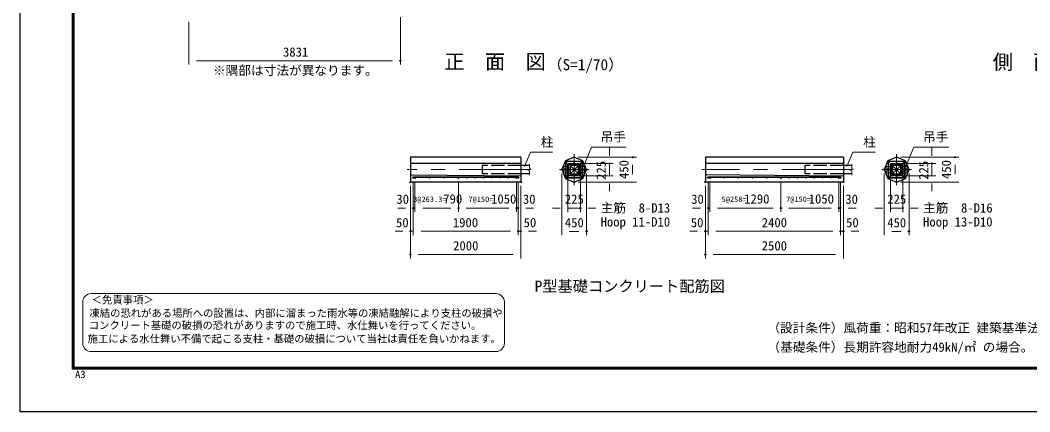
# Model space of a CAD drawing. Units: millimetres, scale not verified. Extents: x -14699 to 14701, y -10394 to 10396.
# Drawn here: x -14699 to 3591, y -10394 to -3297 of the extents above; entities that cross this region are included whole.
import ezdxf
from ezdxf.enums import TextEntityAlignment as Align

# ---------------------------------------------------------------- set-up
doc = ezdxf.new("R2010")
doc.units = ezdxf.units.MM
doc.header["$LTSCALE"] = 40
doc.header["$PDMODE"] = 32
doc.header["$PDSIZE"] = 20
doc.linetypes.add('DASHED', pattern=[7.5, 6, -1.5])
doc.linetypes.add('USER1', pattern=[50.8, 31.75, -6.35, 6.35, -6.35])
for name, color, linetype, lineweight in [('0-0_D-TTL-TXT', 7, 'Continuous', 13), ('0-1_D-STR1', 1, 'Continuous', 25), ('0-2_D-BMK', 2, 'USER1', 13), ('0-3_D-STR3', 3, 'Continuous', 13), ('0-5_D-STR4', 7, 'Continuous', 25), ('0-7_D-STR-DIM', 7, 'Continuous', 13), ('0-A_D-STR-TXT', 7, 'Continuous', 13), ('0-C_D-TTL', 7, 'Continuous', 25)]:
    doc.layers.add(name, color=color, linetype=linetype, lineweight=lineweight)
doc.layers.add('0-9_Defpoints', color=8, linetype='Continuous')
doc.styles.add('ＭＳ ゴシック', font='')
doc.styles.get('ＭＳ ゴシック').set_extended_font_data('MS Gothic')

msp = doc.modelspace()

# ---------------------------------------------------------------- linework, layer by layer
at = {"layer": '0-0_D-TTL-TXT', "color": 2}
for p, q in [((-13564.33, -8402.24), (-13564.33, -9152.24)), ((-6077.68, -8252.24), (-13414.33, -8252.24)), ((-5927.68, -9152.24), (-5927.68, -8402.24)), ((-13414.33, -9302.24), (-6077.68, -9302.24))]:
    msp.add_line(p, q, dxfattribs=at)
for centre, start, end in [((-13414.33, -8402.24), 90, 180), ((-6077.68, -8402.24), 0, 90), ((-13414.33, -9152.24), 180, 270), ((-6077.68, -9152.24), 270, 0)]:
    msp.add_arc(centre, 150, start, end, dxfattribs=at)
at = {"layer": '0-1_D-STR1', "linetype": 'DASHED'}
for p, q in [((-5627.46, -5930.23), (-6327.46, -5930.23)), ((-6327.46, -5930.23), (-6327.46, -6080.23)), ((-5627.46, -6080.23), (-6327.46, -6080.23)), ((213.34, -6080.23), (-486.66, -6080.23))]:
    msp.add_line(p, q, dxfattribs=at)
at = {"layer": '0-1_D-STR1'}
for p, q in [((-5474.59, -5930.23), (-5627.46, -5930.23)), ((-4737.46, -5930.23), (-4587.46, -6080.23)), ((-4737.46, -6080.23), (-4587.46, -5930.23)), ((366.21, -5930.23), (213.34, -5930.23)), ((1103.45, -5930.23), (1253.45, -6080.23)), ((1103.45, -6080.23), (1253.45, -5930.23)), ((-5474.59, -6080.23), (-5627.46, -6080.23)), ((366.21, -6080.23), (213.34, -6080.23))]:
    msp.add_line(p, q, dxfattribs=at)
for points in [[(-4737.46, -5930.23), (-4737.46, -6080.23), (-4587.46, -6080.23), (-4587.46, -5930.23)], [(1103.45, -5930.23), (1103.45, -6080.23), (1253.45, -6080.23), (1253.45, -5930.23)]]:
    msp.add_lwpolyline(points, close=True, dxfattribs=at)
at = {"layer": '0-1_D-STR1', "linetype": 'DASHED'}
msp.add_lwpolyline([(213.34, -5930.23), (-486.66, -5930.23), (-486.66, -6080.23)], dxfattribs=at)
at = {"layer": '0-2_D-BMK'}
for p, q in [((-4662.46, -6286.64), (-4662.46, -5723.83)), ((1178.45, -6286.64), (1178.45, -5723.83)), ((-5474.59, -6005.23), (-7690.86, -6005.23)), ((-4931.6, -6005.23), (-4393.32, -6005.23)), ((366.21, -6005.23), (-2350.06, -6005.23)), ((909.31, -6005.23), (1447.59, -6005.23))]:
    msp.add_line(p, q, dxfattribs=at)
at = {"layer": '0-3_D-STR3'}
for p, q in [((-4800.96, -5850.23), (-4523.96, -5850.23)), ((1039.95, -5850.23), (1316.95, -5850.23)), ((-4851.96, -5950.23), (-4851.96, -6060.23)), ((-4774.96, -5950.23), (-4851.96, -5950.23)), ((-4826.46, -5984.73), (-4826.46, -6025.73)), ((-4817.46, -6143.73), (-4817.46, -5866.73)), ((-4817.46, -5984.73), (-4817.46, -6025.73)), ((-4807.46, -6143.73), (-4807.46, -5866.73)), ((-4800.96, -5860.23), (-4523.96, -5860.23)), ((-4549.96, -5950.23), (-4472.96, -5950.23)), ((-4517.46, -6143.73), (-4517.46, -5866.73)), ((-4507.46, -6143.73), (-4507.46, -5866.73)), ((-4507.46, -5984.73), (-4507.46, -6025.73)), ((-4507.46, -5984.73), (-4507.46, -6025.73)), ((-4498.46, -5984.73), (-4498.46, -6025.73)), ((-4472.96, -5950.23), (-4472.96, -6060.23)), ((988.95, -5950.23), (988.95, -6060.23)), ((1065.95, -5950.23), (988.95, -5950.23)), ((1014.45, -5984.73), (1014.45, -6025.73)), ((1023.45, -6143.73), (1023.45, -5866.73)), ((1023.45, -5984.73), (1023.45, -6025.73)), ((1033.45, -6142.23), (1033.45, -5868.23)), ((1041.45, -5860.23), (1315.45, -5860.23)), ((1290.95, -5950.23), (1367.95, -5950.23)), ((1323.45, -6142.23), (1323.45, -5868.23)), ((1333.45, -6143.73), (1333.45, -5866.73)), ((1333.45, -5984.73), (1333.45, -6025.73)), ((1342.45, -5984.73), (1342.45, -6025.73)), ((1367.95, -5950.23), (1367.95, -6060.23)), ((-5677.46, -6137.23), (-7577.46, -6137.23)), ((-7577.46, -6137.23), (-7577.46, -6150.23)), ((-5677.46, -6150.23), (-7577.46, -6150.23)), ((-5677.46, -6137.23), (-5677.46, -6150.23)), ((-4774.96, -6060.23), (-4851.96, -6060.23)), ((-4800.96, -6150.23), (-4523.96, -6150.23)), ((-4800.96, -6160.23), (-4523.96, -6160.23)), ((-4549.96, -6060.23), (-4472.96, -6060.23)), ((-2236.66, -6134.23), (-2236.66, -6150.23)), ((163.34, -6134.23), (-2236.66, -6134.23)), ((163.34, -6150.23), (-2236.66, -6150.23)), ((163.34, -6134.23), (163.34, -6150.23)), ((1065.95, -6060.23), (988.95, -6060.23)), ((1039.95, -6160.23), (1316.95, -6160.23)), ((1041.45, -6150.23), (1315.45, -6150.23)), ((1290.95, -6060.23), (1367.95, -6060.23))]:
    msp.add_line(p, q, dxfattribs=at)
for centre, radius in [((-4800.96, -5866.73), 6.5), ((-4800.96, -6005.23), 6.5), ((-4662.46, -5866.73), 6.5), ((-4523.96, -5866.73), 6.5), ((-4523.96, -6005.23), 6.5), ((1041.45, -5868.23), 8), ((1041.45, -6005.23), 8), ((1178.45, -5868.23), 8), ((1315.45, -5868.23), 8), ((1315.45, -6005.23), 8), ((-7547.56, -6155.23), 5), ((-7284.06, -6155.23), 5), ((-7020.76, -6155.23), 5), ((-6757.46, -6155.23), 5), ((-6607.46, -6155.23), 5), ((-6457.46, -6155.23), 5), ((-6307.46, -6155.23), 5), ((-6157.46, -6155.23), 5), ((-6007.46, -6155.23), 5), ((-5857.46, -6155.23), 5), ((-5707.46, -6155.23), 5), ((-4800.96, -6143.73), 6.5), ((-4662.46, -6143.73), 6.5), ((-4523.96, -6143.73), 6.5), ((-2206.66, -6155.23), 5), ((-1948.66, -6155.23), 5), ((-1690.66, -6155.23), 5), ((-1432.66, -6155.23), 5), ((-1174.66, -6155.23), 5), ((-916.66, -6155.23), 5), ((-766.66, -6155.23), 5), ((-616.66, -6155.23), 5), ((-466.66, -6155.23), 5), ((-316.66, -6155.23), 5), ((-166.66, -6155.23), 5), ((-16.66, -6155.23), 5), ((133.34, -6155.23), 5), ((1041.45, -6142.23), 8), ((1178.45, -6142.23), 8), ((1315.45, -6142.23), 8)]:
    msp.add_circle(centre, radius, dxfattribs=at)
for centre, radius, start, end in [((-4800.96, -5866.73), 16.5, 90, 180), ((-4523.96, -5866.73), 16.5, 0, 90), ((1039.95, -5866.73), 16.5, 90, 180), ((1316.95, -5866.73), 16.5, 0, 90), ((-4821.96, -5984.73), 4.5, 0, 180), ((-4821.96, -6025.73), 4.5, 180, 0), ((-4502.96, -5984.73), 4.5, 0, 180), ((-4502.96, -6025.73), 4.5, 180, 0), ((1018.95, -5984.73), 4.5, 0, 180), ((1018.95, -6025.73), 4.5, 180, 0), ((1337.95, -5984.73), 4.5, 0, 180), ((1337.95, -6025.73), 4.5, 180, 0), ((-4800.96, -6143.73), 16.5, 180, 270), ((-4523.96, -6143.73), 16.5, 270, 0), ((1039.95, -6143.73), 16.5, 180, 270), ((1316.95, -6143.73), 16.5, 270, 0)]:
    msp.add_arc(centre, radius, start, end, dxfattribs=at)
at = {"layer": '0-5_D-STR4'}
for p, q in [((-5627.46, -5780.23), (-7627.46, -5780.23)), ((-7627.46, -5780.23), (-7627.46, -6230.23)), ((-5627.46, -5780.23), (-5627.46, -6230.23)), ((213.34, -5780.23), (-2286.66, -5780.23)), ((-2286.66, -5780.23), (-2286.66, -6230.23)), ((213.34, -5780.23), (213.34, -6230.23)), ((-5627.46, -5892.73), (-7627.46, -5892.73)), ((-4774.96, -5892.73), (-4759.96, -5907.73)), ((-4564.96, -5907.73), (-4549.96, -5892.73)), ((213.34, -5892.73), (-2286.66, -5892.73)), ((1065.95, -5892.73), (1090.95, -5917.73)), ((1265.95, -5917.73), (1290.95, -5892.73)), ((-7627.46, -6097.73), (-5627.46, -6117.73)), ((-4774.96, -6117.73), (-4759.96, -6102.73)), ((-4564.96, -6102.73), (-4549.96, -6117.73)), ((-2286.66, -6092.73), (213.34, -6117.73)), ((1065.95, -6117.73), (1090.95, -6092.73)), ((1265.95, -6092.73), (1290.95, -6117.73)), ((-5627.46, -6230.23), (-7627.46, -6230.23)), ((213.34, -6230.23), (-2286.66, -6230.23))]:
    msp.add_line(p, q, dxfattribs=at)
for points in [[(-4887.46, -6005.23), (-4821.56, -6164.33), (-4662.46, -6230.23), (-4503.36, -6164.33), (-4437.46, -6005.23), (-4503.36, -5846.14), (-4662.46, -5780.23), (-4821.56, -5846.14)], [(953.45, -6005.23), (1019.35, -6164.33), (1178.45, -6230.23), (1337.55, -6164.33), (1403.45, -6005.23), (1337.55, -5846.14), (1178.45, -5780.23), (1019.35, -5846.14)], [(-4549.96, -6117.73), (-4774.96, -6117.73), (-4774.96, -5892.73), (-4549.96, -5892.73)], [(-4564.96, -6102.73), (-4759.96, -6102.73), (-4759.96, -5907.73), (-4564.96, -5907.73)], [(1290.95, -6117.73), (1065.95, -6117.73), (1065.95, -5892.73), (1290.95, -5892.73)], [(1265.95, -6092.73), (1090.95, -6092.73), (1090.95, -5917.73), (1265.95, -5917.73)]]:
    msp.add_lwpolyline(points, close=True, dxfattribs=at)
at = {"layer": '0-7_D-STR-DIM'}
for p, q in [((-7812.12, -3241.55), (-7812.12, -4101.55)), ((-11643.12, -3326.68), (-11643.12, -4101.55)), ((-11503.12, -4031.55), (-7952.12, -4031.55)), ((-4024.14, -5752.73), (-4024.14, -5612.73)), ((1816.77, -5752.73), (1816.77, -5612.73)), ((-4592.46, -5780.23), (-3534.14, -5780.23)), ((1248.45, -5780.23), (2306.77, -5780.23)), ((-5444.64, -5994.33), (-5504.54, -6016.14)), ((-5504.54, -6016.14), (-5474.59, -6027.04)), ((-5474.59, -5905.23), (-5474.59, -5983.43)), ((-5474.59, -5983.43), (-5444.64, -5994.33)), ((-5474.59, -6027.04), (-5474.59, -6105.23)), ((-4479.96, -5892.73), (-3954.14, -5892.73)), ((-4024.14, -6117.73), (-4024.14, -5892.73)), ((-3604.14, -6090.23), (-3604.14, -5920.23)), ((396.17, -5994.33), (336.26, -6016.14)), ((336.26, -6016.14), (366.21, -6027.04)), ((366.21, -5905.23), (366.21, -5983.43)), ((366.21, -5983.43), (396.17, -5994.33)), ((366.21, -6027.04), (366.21, -6105.23)), ((1360.95, -5892.73), (1886.77, -5892.73)), ((1816.77, -6117.73), (1816.77, -5892.73)), ((2236.77, -6090.23), (2236.77, -5920.23)), ((-4887.46, -6075.23), (-4887.46, -7193.55)), ((-4774.96, -6187.73), (-4774.96, -6773.55)), ((-4549.96, -6187.73), (-4549.96, -6773.55)), ((-4479.96, -6117.73), (-3954.14, -6117.73)), ((-4437.46, -6075.23), (-4437.46, -7193.55)), ((953.45, -6075.23), (953.45, -7193.55)), ((1065.95, -6187.73), (1065.95, -6773.55)), ((1290.95, -6187.73), (1290.95, -6773.55)), ((1360.95, -6117.73), (1886.77, -6117.73)), ((1403.45, -6075.23), (1403.45, -7193.55)), ((-7627.46, -6300.23), (-7627.46, -7192.78)), ((-7627.46, -6300.23), (-7627.46, -7612.78)), ((-7577.46, -6220.23), (-7577.46, -6772.78)), ((-7577.46, -6220.23), (-7577.46, -7192.78)), ((-7577.46, -6220.23), (-7577.46, -7192.78)), ((-7547.46, -6225.23), (-7547.46, -6772.78)), ((-7547.46, -6225.23), (-7547.46, -6772.78)), ((-6757.46, -6225.23), (-6757.46, -6772.78)), ((-6757.46, -6225.23), (-6757.46, -6772.78)), ((-5707.46, -6225.23), (-5707.46, -6772.78)), ((-5707.46, -6225.23), (-5707.46, -6772.78)), ((-5677.46, -6220.23), (-5677.46, -7192.78)), ((-5677.46, -6220.23), (-5677.46, -7192.78)), ((-5677.46, -6220.23), (-5677.46, -6772.78)), ((-5627.46, -6300.23), (-5627.46, -7192.78)), ((-5627.46, -6300.23), (-5627.46, -7612.78)), ((-4592.46, -6230.23), (-3534.14, -6230.23)), ((-4024.14, -6257.73), (-4024.14, -6397.73)), ((-2286.66, -6300.23), (-2286.66, -7192.78)), ((-2286.66, -6300.23), (-2286.66, -7612.78)), ((-2236.66, -6220.23), (-2236.66, -6772.78)), ((-2236.66, -6220.23), (-2236.66, -7192.78)), ((-2236.66, -6220.23), (-2236.66, -7192.78)), ((-2206.66, -6225.23), (-2206.66, -6772.78)), ((-2206.66, -6225.23), (-2206.66, -6772.78)), ((-916.66, -6225.23), (-916.66, -6772.78)), ((-916.66, -6225.23), (-916.66, -6772.78)), ((133.34, -6225.23), (133.34, -6772.78)), ((133.34, -6225.23), (133.34, -6772.78)), ((163.34, -6220.23), (163.34, -7192.78)), ((163.34, -6220.23), (163.34, -7192.78)), ((163.34, -6220.23), (163.34, -6772.78)), ((213.34, -6300.23), (213.34, -7192.78)), ((213.34, -6300.23), (213.34, -7612.78)), ((1248.45, -6230.23), (2306.77, -6230.23)), ((1816.77, -6257.73), (1816.77, -6397.73)), ((-7717.46, -6702.78), (-7857.46, -6702.78)), ((-7547.46, -6702.78), (-7577.46, -6702.78)), ((-7407.46, -6702.78), (-7267.46, -6702.78)), ((-7407.46, -6702.78), (-6897.46, -6702.78)), ((-6617.46, -6702.78), (-5847.46, -6702.78)), ((-5847.46, -6702.78), (-5987.46, -6702.78)), ((-5707.46, -6702.78), (-5677.46, -6702.78)), ((-5537.46, -6702.78), (-5397.46, -6702.78)), ((-4914.96, -6703.55), (-5054.96, -6703.55)), ((-4774.96, -6703.55), (-4549.96, -6703.55)), ((-4409.96, -6703.55), (-4269.96, -6703.55)), ((-2376.66, -6702.78), (-2516.66, -6702.78)), ((-2206.66, -6702.78), (-2236.66, -6702.78)), ((-2066.66, -6702.78), (-1926.66, -6702.78)), ((-2066.66, -6702.78), (-1056.66, -6702.78)), ((-776.66, -6702.78), (-6.66, -6702.78)), ((-6.66, -6702.78), (-146.66, -6702.78)), ((133.34, -6702.78), (163.34, -6702.78)), ((303.34, -6702.78), (443.34, -6702.78)), ((925.95, -6703.55), (785.95, -6703.55)), ((1065.95, -6703.55), (1290.95, -6703.55)), ((1430.95, -6703.55), (1570.95, -6703.55)), ((-7767.46, -7122.78), (-7907.46, -7122.78)), ((-7577.46, -7122.78), (-7627.46, -7122.78)), ((-7437.46, -7122.78), (-7297.46, -7122.78)), ((-7437.46, -7122.78), (-5817.46, -7122.78)), ((-5817.46, -7122.78), (-5957.46, -7122.78)), ((-5677.46, -7122.78), (-5627.46, -7122.78)), ((-5487.46, -7122.78), (-5347.46, -7122.78)), ((-4747.46, -7123.55), (-4577.46, -7123.55)), ((-2426.66, -7122.78), (-2566.66, -7122.78)), ((-2236.66, -7122.78), (-2286.66, -7122.78)), ((-2096.66, -7122.78), (-1956.66, -7122.78)), ((-2096.66, -7122.78), (23.34, -7122.78)), ((23.34, -7122.78), (-116.66, -7122.78)), ((163.34, -7122.78), (213.34, -7122.78)), ((353.34, -7122.78), (493.34, -7122.78)), ((1093.45, -7123.55), (1263.45, -7123.55)), ((-5767.46, -7542.78), (-7487.46, -7542.78)), ((73.34, -7542.78), (-2146.66, -7542.78))]:
    msp.add_line(p, q, dxfattribs=at)
at = {"layer": '0-9_Defpoints'}
for p in [(-7812.12, -4031.55), (-4662.46, -5780.23), (-3604.14, -5780.23), (1178.45, -5780.23), (2236.77, -5780.23), (-4887.46, -6005.23), (-4549.96, -5892.73), (-4437.46, -6005.23), (-4024.14, -5892.73), (953.45, -6005.23), (1290.95, -5892.73), (1403.45, -6005.23), (1816.77, -5892.73), (-7577.46, -6150.23), (-7547.46, -6155.23), (-6757.46, -6155.23), (-5707.46, -6155.23), (-5677.46, -6150.23), (-4774.96, -6117.73), (-4549.96, -6117.73), (-4549.96, -6117.73), (-2236.66, -6150.23), (-2206.66, -6155.23), (-916.66, -6155.23), (133.34, -6155.23), (163.34, -6150.23), (1065.95, -6117.73), (1290.95, -6117.73), (1290.95, -6117.73), (-7627.46, -6230.23), (-5627.46, -6230.23), (-4662.46, -6230.23), (-2286.66, -6230.23), (213.34, -6230.23), (1178.45, -6230.23), (-7577.46, -6702.78), (-6757.46, -6702.78), (-5707.46, -6702.78), (-5677.46, -6702.78), (-4549.96, -6703.55), (-2236.66, -6702.78), (-916.66, -6702.78), (133.34, -6702.78), (163.34, -6702.78), (1290.95, -6703.55), (-7627.46, -7122.78), (-5677.46, -7122.78), (-5627.46, -7122.78), (-4437.46, -7123.55), (-2286.66, -7122.78), (163.34, -7122.78), (213.34, -7122.78), (1403.45, -7123.55), (-7627.46, -7542.78), (-2286.66, -7542.78)]:
    msp.add_point(p, dxfattribs=at)
at = {"layer": '0-A_D-STR-TXT'}
for points in [[(-3719.03, -5596.44), (-4352.09, -5596.44), (-4494.91, -5948.38)], [(2121.87, -5596.44), (1488.82, -5596.44), (1346, -5948.38)], [(-5052.89, -5686.95), (-5453.21, -5686.95), (-5564.5, -5950.45)], [(787.91, -5686.95), (387.59, -5686.95), (276.3, -5950.45)]]:
    msp.add_lwpolyline(points, dxfattribs=at)
at = {"layer": '0-C_D-TTL', "color": 2}
msp.add_lwpolyline([(-14698.88, 10395.79), (14701.12, 10395.79), (14701.12, -10394.21), (-14698.88, -10394.21)], close=True, dxfattribs=at)
at = {"layer": '0-C_D-TTL'}
for points in [[(-13753.88, 9625.79), (13756.12, 9625.79), (13756.12, -9624.21), (-13753.88, -9624.21)], [(-13745.13, 9617.04), (13747.37, 9617.04), (13747.37, -9615.46), (-13745.13, -9615.46)], [(-13736.38, 9608.29), (13738.62, 9608.29), (13738.62, -9606.71), (-13736.38, -9606.71)], [(-13727.63, 9599.54), (13729.87, 9599.54), (13729.87, -9597.96), (-13727.63, -9597.96)], [(-13718.88, 9590.79), (13721.12, 9590.79), (13721.12, -9589.21), (-13718.88, -9589.21)]]:
    msp.add_lwpolyline(points, close=True, dxfattribs=at)

# ---------------------------------------------------------------- texts
at = {"layer": '0-0_D-TTL-TXT', "style": 'ＭＳ ゴシック'}
for s, height, p in [('正\u3000面\u3000図', 269.5, (-7014.28, -4264.26)), ('（S=1/70）', 202.1, (-5148.18, -4264.1)), ('側\u3000面\u3000図', 269.5, (2919.46, -4268.53)), ('P型基礎コンクリート配筋図', 202.1, (-5377.34, -8278.96)), ('＜免責事項＞ \u3000\u3000', 137.2, (-13403.22, -8474.78)), ('凍結の恐れがある場所への設置は、内部に溜まった雨水等の凍結融解により支柱の破損や', 137.2, (-13443.79, -8716.27)), ('コンクリート基礎の破損の恐れがありますので施工時、水仕舞いを行ってください。', 137.2, (-13456.12, -8936.54)), ('（設計条件）風荷重：昭和57年改正 建築基準法・同施行令に基づく風圧力に準拠。', 168.3, (-1162.45, -9006.82)), ('施工による水仕舞い不備で起こる支柱・基礎の破損について当社は責任を負いかねます。 ', 137.2, (-13477.09, -9181.02)), ('（基礎条件）長期許容地耐力49kN/㎡ の場合。', 168.3, (-1162.45, -9356.82))]:
    msp.add_text(s, height=height, dxfattribs=at).set_placement(p, align=Align.BOTTOM_LEFT)
at = {"layer": '0-7_D-STR-DIM', "style": 'ＭＳ ゴシック'}
for s, height, p in [('3831', 168.3, (-9937.79, -4007.94)), ('30', 168.3, (-7884.19, -6674.9)), ('3@263.3=', 100.9, (-7580.09, -6622.69)), ('790', 168.3, (-7034.09, -6670.64)), ('7@150=', 100.9, (-6577.97, -6622.69)), ('1050', 168.3, (-6168.47, -6670.65)), ('30', 168.3, (-5591.64, -6674.9)), ('225', 168.3, (-4831.68, -6674.9)), ('30', 168.3, (-2543.39, -6674.9)), ('5@258=', 100.9, (-1992.38, -6622.69)), ('1290', 168.3, (-1582.88, -6670.65)), ('7@150=', 100.9, (-823.7, -6622.69)), ('1050', 168.3, (-414.2, -6670.65)), ('30', 168.3, (249.17, -6674.9)), ('225', 168.3, (1009.22, -6674.9)), ('50', 168.3, (-7890.44, -7099.17)), ('1900', 168.3, (-6861.61, -7099.16)), ('50', 168.3, (-5578, -7099.17)), ('450', 168.3, (-4832.21, -7099.94)), ('50', 168.3, (-2549.64, -7099.17)), ('2400', 168.3, (-1265.03, -7099.16)), ('50', 168.3, (262.8, -7099.17)), ('450', 168.3, (1008.7, -7099.94)), ('2000', 168.3, (-6855.83, -7519.16)), ('2500', 168.3, (-1265.03, -7519.16))]:
    msp.add_text(s, height=height, dxfattribs=at).set_placement(p, align=Align.BOTTOM_LEFT)
for s, p in [('450', (-3627.76, -6174.98)), ('450', (2213.15, -6174.98)), ('225', (-4039.51, -6189.4)), ('225', (1802.3, -6189.28))]:
    msp.add_text(s, height=168.3, rotation=90, dxfattribs=at).set_placement(p, align=Align.BOTTOM_LEFT)
at = {"layer": '0-A_D-STR-TXT', "style": 'ＭＳ ゴシック'}
for s, p in [('※隅部は寸法が異なります。', (-11205.79, -4341.51)), ('吊手', (-4183.63, -5546.17)), ('吊手', (1657.28, -5546.17)), ('柱', (-5267.87, -5639.35)), ('柱', (572.93, -5639.35)), ('主筋  8-D13', (-4183.56, -6833.26)), ('主筋  8-D16', (1657.35, -6833.26)), ('Hoop 11-D10', (-4183.56, -7086.43)), ('Hoop 13-D10', (1657.35, -7086.43))]:
    msp.add_text(s, height=168.3, dxfattribs=at).set_placement(p, align=Align.BOTTOM_LEFT)
at = {"layer": '0-C_D-TTL', "style": 'ＭＳ ゴシック', "width": 1.05}
msp.add_text('A3', height=134.7, dxfattribs=at).set_placement((-13705.19, -9823.05), align=Align.BOTTOM_LEFT)

doc.saveas('drawing.dxf')
